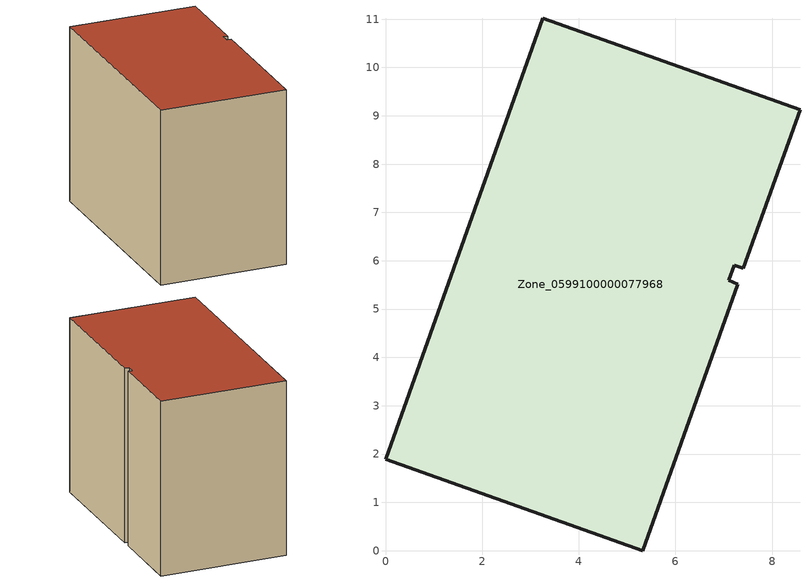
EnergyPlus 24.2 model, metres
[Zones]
Zone_0599100000077968
 floor ground (C_G): 0,1.89 3.26,11.02 8.58,9.13 7.41,5.84 7.22,5.91 7.11,5.6 7.29,5.51 5.33,0 z0.42
 wall outside (C_F): 3.26,11.02 0,1.89 5.33,0 7.29,5.51 7.11,5.6 7.22,5.91 7.41,5.84 8.58,9.13 3.26,11.02 z0.42:8.28
 roof outside (C_R): 7.22,5.91 7.41,5.84 8.58,9.13 3.26,11.02 0,1.89 5.33,0 7.29,5.51 7.11,5.6 z8.28
[BUILDING]
Pand.0599100000077968: North Axis=0; Terrain=City; Loads Convergence Tolerance Value=0.04; Temperature Convergence Tolerance Value=0.4; Solar Distribution=FullExterior; Maximum Number of Warmup Days=25; Minimum Number of Warmup Days=1
[Site:Location]
Rotterdam.The.Hague.AP_ZH_NLD Design_Conditions: Latitude=51.96; Longitude=4.45; Time Zone=1; Elevation=-4.5
[SITE:GROUNDTEMPERATURE:BUILDINGSURFACE]
18, 18, 18, 18, 18, 18, 18, 18, 18, 18, 18, 18
[MATERIAL] Thermal Absorptance=0.9; Solar Absorptance=0.7; Visible Absorptance=0.7
Name | Roughness | Thickness | Conductivity | Density | Specific Heat
G.TC.1975-1991 | MediumSmooth | 0.15 | 0.288461 | 540 | 1210
F.TC.1975-1991 | Rough | 0.3 | 0.230769 | 1920 | 840
R.TC.1975-1991 | MediumRough | 0.2 | 0.153846 | 1500 | 1000
[CONSTRUCTION]
C_G: G.TC.1975-1991
C_F: F.TC.1975-1991
C_R: R.TC.1975-1991
[ZONE]
Zone_0599100000077968: Type=1; Multiplier=1; Ceiling Height=Autocalculate; Volume=Autocalculate; Floor Area=autocalculate; Part of Total Floor Area=Yes
[ZONEINFILTRATION:DESIGNFLOWRATE]
Infil_Zone_0599100000077968: Zone or ZoneList or Space or SpaceList=Zone_0599100000077968; Schedule=AlwaysOn; Design Flow Rate Calculation Method=Flow/Area; Flow Rate per Floor Area=0.003; Constant Term Coefficient=1; Temperature Term Coefficient=0; Velocity Term Coefficient=0; Velocity Squared Term Coefficient=0
[HVACTEMPLATE:ZONE:IDEALLOADSAIRSYSTEM]
Zone_0599100000077968: Maximum Heating Supply Air Temperature=50; Minimum Cooling Supply Air Temperature=13; Maximum Heating Supply Air Humidity Ratio=0.0156; Minimum Cooling Supply Air Humidity Ratio=0.0077; Heating Limit=NoLimit; Cooling Limit=NoLimit; Dehumidification Control Type=ConstantSensibleHeatRatio; Cooling Sensible Heat Ratio=0.7; Dehumidification Setpoint=60; Humidification Control Type=None; Humidification Setpoint=30; Outdoor Air Method=None; Outdoor Air Flow Rate per Person=0.00944; Outdoor Air Flow Rate per Zone Floor Area=0; Outdoor Air Flow Rate per Zone=0; Demand Controlled Ventilation Type=None; Outdoor Air Economizer Type=NoEconomizer; Heat Recovery Type=None; Sensible Heat Recovery Effectiveness=0.7; Latent Heat Recovery Effectiveness=0.65
[ZONECONTROL:THERMOSTAT]
ThermostatControl_Zone_0599100000077968: Zone or ZoneList=Zone_0599100000077968; Control Type Schedule=DualSetpointControlType; Control 1=Thermostat_Zone_0599100000077968; Temperature Difference Between Cutout And Setpoint=0
[THERMOSTATSETPOINT:DUALSETPOINT]
Thermostat_Zone_0599100000077968: Heating Setpoint Temperature Schedule=HeatingSetpoint_Zone_0599100000077968; Cooling Setpoint Temperature Schedule=CoolingSetpoint_Zone_0599100000077968
[SCHEDULE:COMPACT]
HeatingSetpoint_Zone_0599100000077968: Through: 12/31, For: AllDays, Until: 24:00, 21
CoolingSetpoint_Zone_0599100000077968: Through: 12/31, For: AllDays, Until: 24:00, 24
DualSetpointControlType: Through: 12/31, For: AllDays, Until: 24:00, 4
AlwaysOn: Through: 12/31, For: AllDays, Until: 24:00, 1
